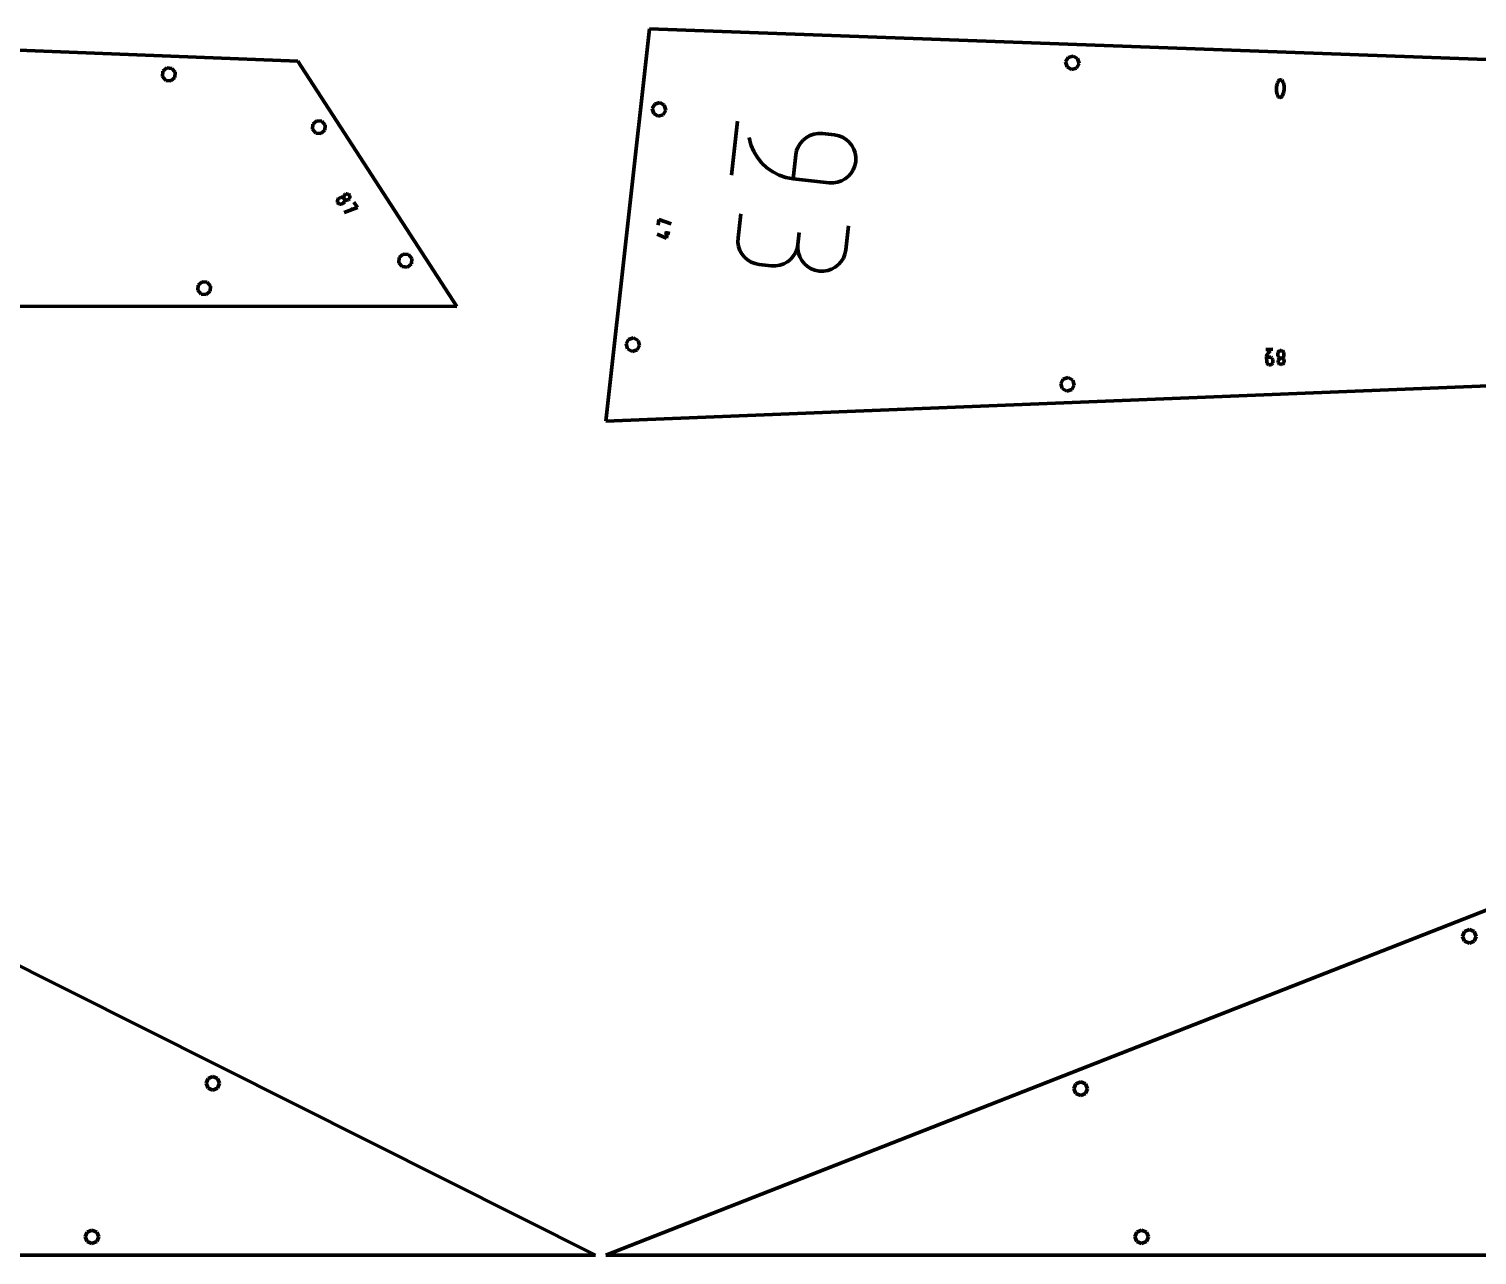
# Model space of a CAD drawing. Header units: inches. Extents: x -100 to 100, y -100 to -26.
# Drawn here: x -22.77 to -5.42, y -99.94 to -85.25 of the extents above; entities that cross this region are included whole.
import ezdxf

# ---------------------------------------------------------------- set-up
doc = ezdxf.new("R2010")
doc.units = ezdxf.units.IN
doc.header["$MEASUREMENT"] = 0
for name, color, linetype, lineweight in [('annotation', 7, 'Continuous', 0), ('boundary', 7, 'Continuous', 0), ('hole', 7, 'Continuous', 0)]:
    doc.layers.add(name, color=color, linetype=linetype, lineweight=lineweight)

msp = doc.modelspace()

# ---------------------------------------------------------------- linework, layer by layer
at = {"layer": 'annotation', "color": 1, "lineweight": 70}
for p, q in [((-7.823961, -85.950191), (-7.824702, -85.970372)), ((-7.824702, -85.970372), (-7.82343, -85.990554)), ((-7.821212, -85.930167), (-7.823961, -85.950191)), ((-7.82343, -85.990554), (-7.820138, -86.010583)), ((-7.81646, -85.910455), (-7.821212, -85.930167)), ((-7.820138, -86.010583), (-7.81482, -86.030303)), ((-7.809711, -85.891211), (-7.81646, -85.910455)), ((-7.800972, -85.872589), (-7.809711, -85.891211)), ((-7.798097, -85.868183), (-7.800972, -85.872589)), ((-7.800972, -85.872589), (-7.800972, -85.872589)), ((-7.79458, -85.864468), (-7.798097, -85.868183)), ((-7.790534, -85.861477), (-7.79458, -85.864468)), ((-7.786071, -85.859242), (-7.790534, -85.861477)), ((-7.781304, -85.857796), (-7.786071, -85.859242)), ((-7.776348, -85.857174), (-7.781304, -85.857796)), ((-7.771315, -85.857407), (-7.776348, -85.857174)), ((-7.766318, -85.858528), (-7.771315, -85.857407)), ((-7.76147, -85.860572), (-7.766318, -85.858528)), ((-7.759624, -85.86163), (-7.76147, -85.860572)), ((-7.76147, -85.860572), (-7.76147, -85.860572)), ((-7.75786, -85.862832), (-7.759624, -85.86163)), ((-7.756186, -85.864169), (-7.75786, -85.862832)), ((-7.75461, -85.865632), (-7.756186, -85.864169)), ((-7.753141, -85.867211), (-7.75461, -85.865632)), ((-7.751787, -85.868897), (-7.753141, -85.867211)), ((-7.750556, -85.87068), (-7.751787, -85.868897)), ((-7.749458, -85.872552), (-7.750556, -85.87068)), ((-7.7485, -85.874503), (-7.749458, -85.872552)), ((-7.741113, -85.893757), (-7.7485, -85.874503)), ((-7.7485, -85.874503), (-7.7485, -85.874503)), ((-7.746222, -86.032849), (-7.739444, -86.013602)), ((-7.735767, -85.913475), (-7.741113, -85.893757)), ((-7.739444, -86.013602), (-7.734673, -85.993889)), ((-7.732455, -85.933502), (-7.735767, -85.913475)), ((-7.734673, -85.993889), (-7.731914, -85.973865)), ((-7.731173, -85.953684), (-7.732455, -85.933502)), ((-7.731914, -85.973865), (-7.731173, -85.953684)), ((-7.81482, -86.030303), (-7.807472, -86.049559)), ((-7.807472, -86.049559), (-7.807472, -86.049559)), ((-7.807472, -86.049559), (-7.806518, -86.051506)), ((-7.806518, -86.051506), (-7.805428, -86.053368)), ((-7.805428, -86.053368), (-7.804207, -86.055141)), ((-7.804207, -86.055141), (-7.802859, -86.056817)), ((-7.802859, -86.056817), (-7.80139, -86.058392)), ((-7.80139, -86.058392), (-7.799803, -86.059859)), ((-7.799803, -86.059859), (-7.798104, -86.061214)), ((-7.798104, -86.061214), (-7.796297, -86.062449)), ((-7.796297, -86.062449), (-7.794387, -86.063561)), ((-7.794387, -86.063561), (-7.794387, -86.063561)), ((-7.794387, -86.063561), (-7.789576, -86.065563)), ((-7.789576, -86.065563), (-7.784607, -86.066653)), ((-7.784607, -86.066653), (-7.779594, -86.066862)), ((-7.779594, -86.066862), (-7.774652, -86.066224)), ((-7.774652, -86.066224), (-7.769894, -86.064772)), ((-7.769894, -86.064772), (-7.765436, -86.062538)), ((-7.765436, -86.062538), (-7.761391, -86.059555)), ((-7.761391, -86.059555), (-7.757875, -86.055856)), ((-7.757875, -86.055856), (-7.755001, -86.051473)), ((-7.755001, -86.051473), (-7.746222, -86.032849)), ((-7.755001, -86.051473), (-7.755001, -86.051473)), ((-14.280457, -86.350638), (-14.352221, -86.996773)), ((-13.411018, -86.523235), (-13.454264, -86.547124)), ((-13.363904, -86.506948), (-13.411018, -86.523235)), ((-13.313827, -86.498991), (-13.363904, -86.506948)), ((-13.26169, -86.500092), (-13.313827, -86.498991)), ((-13.118005, -86.51605), (-13.26169, -86.500092)), ((-13.26169, -86.500092), (-13.26169, -86.500092)), ((-13.066895, -86.526417), (-13.118005, -86.51605)), ((-13.019776, -86.545169), (-13.066895, -86.526417)), ((-12.977374, -86.571398), (-13.019776, -86.545169)), ((-14.138828, -86.5478), (-14.138828, -86.5478)), ((-14.138828, -86.5478), (-14.117362, -86.63326)), ((-14.117362, -86.63326), (-14.084393, -86.713175)), ((-14.084393, -86.713175), (-14.040887, -86.786649)), ((-13.570499, -86.704157), (-13.58085, -86.755148)), ((-13.551761, -86.657133), (-13.570499, -86.704157)), ((-13.52554, -86.614801), (-13.551761, -86.657133)), ((-13.49274, -86.577889), (-13.52554, -86.614801)), ((-13.454264, -86.547124), (-13.49274, -86.577889)), ((-12.94041, -86.604196), (-12.977374, -86.571398)), ((-12.90961, -86.642654), (-12.94041, -86.604196)), ((-12.885696, -86.685865), (-12.90961, -86.642654)), ((-12.869392, -86.732921), (-12.885696, -86.685865)), ((-14.040887, -86.786649), (-13.987811, -86.852788)), ((-13.987811, -86.852788), (-13.926132, -86.910696)), ((-13.58085, -86.755148), (-13.612722, -87.042112)), ((-12.891626, -86.933108), (-12.872874, -86.886027)), ((-12.872874, -86.886027), (-12.862508, -86.834931)), ((-12.861421, -86.782912), (-12.869392, -86.732921)), ((-12.862508, -86.834931), (-12.861421, -86.782912)), ((-12.862508, -86.834931), (-12.862508, -86.834931)), ((-13.926132, -86.910696), (-13.856817, -86.959478)), ((-13.856817, -86.959478), (-13.780833, -86.998238)), ((-13.780833, -86.998238), (-13.699145, -87.026081)), ((-13.699145, -87.026081), (-13.612722, -87.042112)), ((-13.612722, -87.042112), (-13.181749, -87.089978)), ((-13.03241, -87.066927), (-12.989156, -87.043082)), ((-12.989156, -87.043082), (-12.950671, -87.012353)), ((-12.950671, -87.012353), (-12.917859, -86.975456)), ((-12.917859, -86.975456), (-12.891626, -86.933108)), ((-18.986934, -87.237755), (-18.990277, -87.24318)), ((-18.982624, -87.232915), (-18.986934, -87.237755)), ((-18.977378, -87.228804), (-18.982624, -87.232915)), ((-18.97151, -87.22571), (-18.977378, -87.228804)), ((-18.977378, -87.228804), (-18.977378, -87.228804)), ((-18.965353, -87.223764), (-18.97151, -87.22571)), ((-18.959052, -87.222935), (-18.965353, -87.223764)), ((-18.952754, -87.223194), (-18.959052, -87.222935)), ((-18.946603, -87.224509), (-18.952754, -87.223194)), ((-18.940745, -87.22685), (-18.946603, -87.224509)), ((-18.935326, -87.230187), (-18.940745, -87.22685)), ((-18.930492, -87.234488), (-18.935326, -87.230187)), ((-18.926388, -87.239723), (-18.930492, -87.234488)), ((-18.923284, -87.245607), (-18.926388, -87.239723)), ((-18.926388, -87.239723), (-18.926388, -87.239723)), ((-13.181749, -87.089978), (-13.181749, -87.089978)), ((-13.181749, -87.089978), (-13.129611, -87.091092)), ((-13.129611, -87.091092), (-13.07953, -87.083169)), ((-13.07953, -87.083169), (-13.03241, -87.066927)), ((-19.071316, -87.305361), (-19.07156, -87.311659)), ((-19.07156, -87.311659), (-19.070717, -87.317961)), ((-19.070013, -87.299213), (-19.071316, -87.305361)), ((-19.070717, -87.317961), (-19.068757, -87.324124)), ((-19.067681, -87.293358), (-19.070013, -87.299213)), ((-19.068757, -87.324124), (-19.065652, -87.330003)), ((-19.06435, -87.287941), (-19.067681, -87.293358)), ((-19.065652, -87.330003), (-19.065652, -87.330003)), ((-19.065652, -87.330003), (-19.061552, -87.335238)), ((-19.060048, -87.283106), (-19.06435, -87.287941)), ((-19.061552, -87.335238), (-19.056726, -87.339542)), ((-19.054805, -87.278998), (-19.060048, -87.283106)), ((-19.056726, -87.339542), (-19.051317, -87.342884)), ((-19.039381, -87.268999), (-19.054805, -87.278998)), ((-19.054805, -87.278998), (-19.054805, -87.278998)), ((-19.051317, -87.342884), (-19.045469, -87.345232)), ((-19.045469, -87.345232), (-19.039324, -87.346552)), ((-19.03349, -87.265889), (-19.039381, -87.268999)), ((-19.039324, -87.346552), (-19.033028, -87.346814)), ((-19.027314, -87.263931), (-19.03349, -87.265889)), ((-19.033028, -87.346814), (-19.026723, -87.345984)), ((-19.021, -87.263094), (-19.027314, -87.263931)), ((-19.026723, -87.345984), (-19.020553, -87.344031)), ((-19.014691, -87.263346), (-19.021, -87.263094)), ((-19.020553, -87.344031), (-19.014662, -87.340922)), ((-19.008534, -87.264657), (-19.014691, -87.263346)), ((-19.014662, -87.340922), (-18.999238, -87.330923)), ((-19.002672, -87.266995), (-19.008534, -87.264657)), ((-18.997251, -87.27033), (-19.002672, -87.266995)), ((-18.999238, -87.330923), (-18.993992, -87.326812)), ((-18.999238, -87.330923), (-18.999238, -87.330923)), ((-18.992416, -87.274631), (-18.997251, -87.27033)), ((-18.99394, -87.255201), (-18.994198, -87.261507)), ((-18.994198, -87.261507), (-18.993367, -87.267817)), ((-18.993992, -87.326812), (-18.989682, -87.321973)), ((-18.992622, -87.249044), (-18.99394, -87.255201)), ((-18.993367, -87.267817), (-18.991415, -87.273985)), ((-18.990277, -87.24318), (-18.992622, -87.249044)), ((-18.988312, -87.279866), (-18.992416, -87.274631)), ((-18.991584, -87.444249), (-18.83206, -87.384859)), ((-18.991415, -87.273985), (-18.988312, -87.279866)), ((-18.989682, -87.321973), (-18.98634, -87.31655)), ((-18.985208, -87.28575), (-18.988312, -87.279866)), ((-18.988312, -87.279866), (-18.988312, -87.279866)), ((-18.988312, -87.279866), (-18.988312, -87.279866)), ((-18.988312, -87.279866), (-18.98421, -87.285099)), ((-18.98634, -87.31655), (-18.983995, -87.310689)), ((-18.983255, -87.291918), (-18.985208, -87.28575)), ((-18.98421, -87.285099), (-18.979376, -87.289399)), ((-18.983995, -87.310689), (-18.982679, -87.304533)), ((-18.982422, -87.298228), (-18.983255, -87.291918)), ((-18.982679, -87.304533), (-18.982422, -87.298228)), ((-18.979376, -87.289399), (-18.973955, -87.292733)), ((-18.973955, -87.292733), (-18.968093, -87.295072)), ((-18.968093, -87.295072), (-18.961934, -87.296383)), ((-18.961934, -87.296383), (-18.955624, -87.296635)), ((-18.955624, -87.296635), (-18.949307, -87.295798)), ((-18.949307, -87.295798), (-18.943129, -87.293839)), ((-18.943129, -87.293839), (-18.937235, -87.290728)), ((-18.937235, -87.290728), (-18.932015, -87.286635)), ((-18.937235, -87.290728), (-18.937235, -87.290728)), ((-18.932015, -87.286635), (-18.927725, -87.281808)), ((-18.927725, -87.281808), (-18.924397, -87.276395)), ((-18.924397, -87.276395), (-18.922062, -87.270539)), ((-18.921331, -87.251775), (-18.923284, -87.245607)), ((-18.922062, -87.270539), (-18.920751, -87.264387)), ((-18.920497, -87.258084), (-18.921331, -87.251775)), ((-18.920751, -87.264387), (-18.920497, -87.258084)), ((-18.89415, -87.42511), (-18.914244, -87.394113)), ((-18.83206, -87.384859), (-18.872254, -87.322856)), ((-15.222738, -87.531589), (-15.230236, -87.599093)), ((-15.074686, -87.582196), (-15.222738, -87.531589)), ((-15.155139, -87.539097), (-15.158887, -87.572844)), ((-14.240441, -87.463054), (-14.272313, -87.750018)), ((-15.127865, -87.753413), (-15.24218, -87.706639)), ((-15.087563, -87.698139), (-15.154981, -87.690651)), ((-15.118504, -87.669125), (-15.127865, -87.753413)), ((-14.272313, -87.750018), (-14.273415, -87.802144)), ((-14.272313, -87.750018), (-14.272313, -87.750018)), ((-13.555511, -87.829631), (-13.539552, -87.685946)), ((-13.539552, -87.685946), (-13.555511, -87.829631)), ((-12.981583, -87.893375), (-12.949711, -87.606411)), ((-14.273415, -87.802144), (-14.265466, -87.85219)), ((-14.265466, -87.85219), (-14.249193, -87.899259)), ((-14.249193, -87.899259), (-14.225328, -87.942451)), ((-13.610832, -87.970159), (-13.58462, -87.927809)), ((-13.58462, -87.927809), (-13.565876, -87.880727)), ((-13.565876, -87.880727), (-13.555511, -87.829631)), ((-13.555511, -87.829631), (-13.55661, -87.881757)), ((-13.55661, -87.881757), (-13.548645, -87.931804)), ((-13.555511, -87.829631), (-13.555511, -87.829631)), ((-13.548645, -87.931804), (-13.532343, -87.978876)), ((-12.991948, -87.944471), (-12.981583, -87.893375)), ((-14.225328, -87.942451), (-14.194598, -87.980868)), ((-14.194598, -87.980868), (-14.157733, -88.013611)), ((-14.157733, -88.013611), (-14.115464, -88.039781)), ((-14.115464, -88.039781), (-14.068518, -88.05848)), ((-14.068518, -88.05848), (-14.017626, -88.068809)), ((-14.017626, -88.068809), (-13.873942, -88.084768)), ((-13.873942, -88.084768), (-13.873942, -88.084768)), ((-13.873942, -88.084768), (-13.822045, -88.085855)), ((-13.822045, -88.085855), (-13.772152, -88.077911)), ((-13.772152, -88.077911), (-13.725173, -88.061653)), ((-13.725173, -88.061653), (-13.68202, -88.037798)), ((-13.68202, -88.037798), (-13.643603, -88.007061)), ((-13.643603, -88.007061), (-13.610832, -87.970159)), ((-13.532343, -87.978876), (-13.508428, -88.022074)), ((-13.508428, -88.022074), (-13.477623, -88.060499)), ((-13.477623, -88.060499), (-13.440655, -88.093254)), ((-13.440655, -88.093254), (-13.398248, -88.119439)), ((-13.151245, -88.125397), (-13.108092, -88.101542)), ((-13.108092, -88.101542), (-13.069675, -88.070805)), ((-13.069675, -88.070805), (-13.036904, -88.033903)), ((-13.036904, -88.033903), (-13.010692, -87.991553)), ((-13.010692, -87.991553), (-12.991948, -87.944471)), ((-13.398248, -88.119439), (-13.351126, -88.138158)), ((-13.351126, -88.138158), (-13.300014, -88.148512)), ((-13.300014, -88.148512), (-13.300014, -88.148512)), ((-13.300014, -88.148512), (-13.248117, -88.149599)), ((-13.248117, -88.149599), (-13.198224, -88.141655)), ((-13.198224, -88.141655), (-13.151245, -88.125397)), ((-7.867998, -89.082838), (-7.951051, -89.086175)), ((-7.931988, -89.138381), (-7.936823, -89.14808)), ((-7.925852, -89.129473), (-7.931988, -89.138381)), ((-7.918511, -89.121494), (-7.925852, -89.129473)), ((-7.910059, -89.114583), (-7.918511, -89.121494)), ((-7.900591, -89.108881), (-7.910059, -89.114583)), ((-7.890201, -89.104527), (-7.900591, -89.108881)), ((-7.890201, -89.104527), (-7.890201, -89.104527)), ((-7.807686, -89.131456), (-7.808015, -89.138112)), ((-7.808015, -89.138112), (-7.807277, -89.156487)), ((-7.80622, -89.12515), (-7.807686, -89.131456)), ((-7.803719, -89.1193), (-7.80622, -89.12515)), ((-7.800282, -89.114014), (-7.803719, -89.1193)), ((-7.796012, -89.1094), (-7.800282, -89.114014)), ((-7.791008, -89.105564), (-7.796012, -89.1094)), ((-7.785373, -89.102613), (-7.791008, -89.105564)), ((-7.779206, -89.100655), (-7.785373, -89.102613)), ((-7.77261, -89.099797), (-7.779206, -89.100655)), ((-7.765966, -89.100123), (-7.77261, -89.099797)), ((-7.77261, -89.099797), (-7.77261, -89.099797)), ((-7.759662, -89.10158), (-7.765966, -89.100123)), ((-7.753808, -89.104069), (-7.759662, -89.10158)), ((-7.748513, -89.107491), (-7.753808, -89.104069)), ((-7.743886, -89.111749), (-7.748513, -89.107491)), ((-7.740037, -89.116742), (-7.743886, -89.111749)), ((-7.737074, -89.122372), (-7.740037, -89.116742)), ((-7.735107, -89.12854), (-7.737074, -89.122372)), ((-7.734245, -89.135148), (-7.735107, -89.12854)), ((-7.734245, -89.135148), (-7.734245, -89.135148)), ((-7.733506, -89.153523), (-7.734245, -89.135148)), ((-7.942214, -89.169289), (-7.942581, -89.180521)), ((-7.905695, -89.179039), (-7.942581, -89.180521)), ((-7.942581, -89.180521), (-7.940355, -89.235917)), ((-7.940263, -89.158429), (-7.942214, -89.169289)), ((-7.940355, -89.235917), (-7.940355, -89.235917)), ((-7.940355, -89.235917), (-7.939495, -89.242529)), ((-7.936823, -89.14808), (-7.940263, -89.158429)), ((-7.939495, -89.242529), (-7.937531, -89.248707)), ((-7.937531, -89.248707), (-7.934573, -89.254351)), ((-7.934573, -89.254351), (-7.930729, -89.259361)), ((-7.930729, -89.259361), (-7.926105, -89.263635)), ((-7.926105, -89.263635), (-7.920811, -89.267074)), ((-7.920811, -89.267074), (-7.914955, -89.269577)), ((-7.914955, -89.269577), (-7.908643, -89.271043)), ((-7.908643, -89.271043), (-7.901986, -89.271372)), ((-7.899051, -89.179368), (-7.905695, -89.179039)), ((-7.901986, -89.271372), (-7.895389, -89.270511)), ((-7.901986, -89.271372), (-7.901986, -89.271372)), ((-7.892747, -89.180834), (-7.899051, -89.179368)), ((-7.895389, -89.270511), (-7.889223, -89.268543)), ((-7.886893, -89.183335), (-7.892747, -89.180834)), ((-7.889223, -89.268543), (-7.883588, -89.265579)), ((-7.881597, -89.186773), (-7.886893, -89.183335)), ((-7.883588, -89.265579), (-7.878586, -89.261726)), ((-7.876969, -89.191045), (-7.881597, -89.186773)), ((-7.878586, -89.261726), (-7.874316, -89.257094)), ((-7.873119, -89.196053), (-7.876969, -89.191045)), ((-7.874316, -89.257094), (-7.87088, -89.251792)), ((-7.870156, -89.201696), (-7.873119, -89.196053)), ((-7.87088, -89.251792), (-7.868379, -89.245929)), ((-7.868188, -89.207873), (-7.870156, -89.201696)), ((-7.868379, -89.245929), (-7.866913, -89.239613)), ((-7.867326, -89.214484), (-7.868188, -89.207873)), ((-7.866584, -89.232953), (-7.867326, -89.214484)), ((-7.867326, -89.214484), (-7.867326, -89.214484)), ((-7.866913, -89.239613), (-7.866584, -89.232953)), ((-7.807277, -89.156487), (-7.807277, -89.156487)), ((-7.807277, -89.156487), (-7.806415, -89.163099)), ((-7.806415, -89.163099), (-7.804449, -89.169276)), ((-7.804449, -89.169276), (-7.801486, -89.174919)), ((-7.803981, -89.223692), (-7.804309, -89.230352)), ((-7.804309, -89.230352), (-7.804309, -89.230352)), ((-7.804309, -89.230352), (-7.803449, -89.236933)), ((-7.802515, -89.217376), (-7.803981, -89.223692)), ((-7.803449, -89.236933), (-7.801483, -89.243087)), ((-7.800014, -89.211513), (-7.802515, -89.217376)), ((-7.801486, -89.174919), (-7.797637, -89.179926)), ((-7.801483, -89.243087), (-7.798522, -89.248713)), ((-7.796578, -89.206211), (-7.800014, -89.211513)), ((-7.798522, -89.248713), (-7.794673, -89.253709)), ((-7.797637, -89.179926), (-7.793011, -89.184199)), ((-7.792308, -89.201579), (-7.796578, -89.206211)), ((-7.794673, -89.253709), (-7.790047, -89.257975)), ((-7.793011, -89.184199), (-7.787715, -89.187636)), ((-7.787305, -89.197726), (-7.792308, -89.201579)), ((-7.790047, -89.257975), (-7.784751, -89.261408)), ((-7.787715, -89.187636), (-7.78186, -89.190138)), ((-7.78167, -89.194762), (-7.787305, -89.197726)), ((-7.784751, -89.261408), (-7.778897, -89.263908)), ((-7.78186, -89.190138), (-7.775555, -89.191603)), ((-7.775504, -89.192794), (-7.78167, -89.194762)), ((-7.778897, -89.263908), (-7.772591, -89.265374)), ((-7.775555, -89.191603), (-7.768908, -89.191932)), ((-7.768908, -89.191932), (-7.775504, -89.192794)), ((-7.772591, -89.265374), (-7.765944, -89.265703)), ((-7.768908, -89.191932), (-7.762309, -89.191071)), ((-7.768908, -89.191932), (-7.768908, -89.191932)), ((-7.762264, -89.192262), (-7.768908, -89.191932)), ((-7.768908, -89.191932), (-7.768908, -89.191932)), ((-7.765944, -89.265703), (-7.759345, -89.264842)), ((-7.765944, -89.265703), (-7.765944, -89.265703)), ((-7.762309, -89.191071), (-7.756142, -89.189103)), ((-7.75596, -89.193729), (-7.762264, -89.192262)), ((-7.759345, -89.264842), (-7.753178, -89.262875)), ((-7.756142, -89.189103), (-7.750506, -89.186139)), ((-7.750105, -89.196231), (-7.75596, -89.193729)), ((-7.753178, -89.262875), (-7.747542, -89.259913)), ((-7.750506, -89.186139), (-7.745504, -89.182287)), ((-7.74481, -89.19967), (-7.750105, -89.196231)), ((-7.747542, -89.259913), (-7.74254, -89.256066)), ((-7.745504, -89.182287), (-7.741235, -89.177656)), ((-7.740182, -89.203945), (-7.74481, -89.19967)), ((-7.74254, -89.256066), (-7.73827, -89.251443)), ((-7.741235, -89.177656), (-7.7378, -89.172355)), ((-7.736332, -89.208954), (-7.740182, -89.203945)), ((-7.73827, -89.251443), (-7.734835, -89.246154)), ((-7.7378, -89.172355), (-7.7353, -89.166494)), ((-7.733368, -89.214598), (-7.736332, -89.208954)), ((-7.7353, -89.166494), (-7.733835, -89.16018)), ((-7.734835, -89.246154), (-7.732334, -89.240309)), ((-7.733835, -89.16018), (-7.733506, -89.153523)), ((-7.731401, -89.220776), (-7.733368, -89.214598)), ((-7.732334, -89.240309), (-7.730868, -89.234017)), ((-7.730539, -89.227388), (-7.731401, -89.220776)), ((-7.730868, -89.234017), (-7.730539, -89.227388)), ((-7.730539, -89.227388), (-7.730539, -89.227388))]:
    msp.add_line(p, q, dxfattribs=at)
at = {"layer": 'boundary', "color": 5, "lineweight": 70}
for p, q in [((-19.544808, -85.633843), (-27.226045, -85.325806)), ((-15.332305, -85.246585), (-15.854199, -89.945534)), ((-0.191418, -85.802738), (-15.332305, -85.246585)), ((-17.638726, -88.574124), (-19.544808, -85.633843)), ((-28.695375, -88.562394), (-17.638726, -88.574124)), ((-15.979199, -99.9375), (-38.354745, -88.699124)), ((-15.854199, -89.945534), (0.214678, -89.299938)), ((9.324821, -90.070534), (-15.854199, -99.9375)), ((-43.042434, -99.9375), (-15.979199, -99.9375)), ((-15.854199, -99.9375), (11.976328, -99.9375))]:
    msp.add_line(p, q, dxfattribs=at)
at = {"layer": 'hole', "color": 5, "lineweight": 70}
for p, q in [((-10.34889, -85.642535), (-10.318922, -85.588108)), ((-10.331595, -85.702211), (-10.34889, -85.642535)), ((-10.318922, -85.588108), (-10.259245, -85.570813)), ((-10.259245, -85.570813), (-10.204818, -85.600781)), ((-10.187523, -85.660457), (-10.217491, -85.714884)), ((-10.204818, -85.600781), (-10.187523, -85.660457)), ((-21.167137, -85.815554), (-21.161988, -85.753636)), ((-21.126994, -85.862978), (-21.167137, -85.815554)), ((-21.161988, -85.753636), (-21.114565, -85.713494)), ((-21.114565, -85.713494), (-21.052646, -85.718642)), ((-21.017653, -85.827984), (-21.065076, -85.868126)), ((-21.052646, -85.718642), (-21.012504, -85.766066)), ((-21.012504, -85.766066), (-21.017653, -85.827984)), ((-10.277168, -85.732179), (-10.331595, -85.702211)), ((-10.217491, -85.714884), (-10.277168, -85.732179)), ((-21.065076, -85.868126), (-21.126994, -85.862978)), ((-15.299954, -86.201561), (-15.269986, -86.147134)), ((-15.269986, -86.147134), (-15.21031, -86.129838)), ((-15.21031, -86.129838), (-15.155883, -86.159807)), ((-15.155883, -86.159807), (-15.138588, -86.219483)), ((-19.365705, -86.386413), (-19.318282, -86.346271)), ((-19.318282, -86.346271), (-19.256364, -86.351419)), ((-19.256364, -86.351419), (-19.216221, -86.398843)), ((-15.282659, -86.261237), (-15.299954, -86.201561)), ((-15.228232, -86.291205), (-15.282659, -86.261237)), ((-15.168556, -86.27391), (-15.228232, -86.291205)), ((-15.138588, -86.219483), (-15.168556, -86.27391)), ((-19.370854, -86.448331), (-19.365705, -86.386413)), ((-19.330712, -86.495755), (-19.370854, -86.448331)), ((-19.268793, -86.500903), (-19.330712, -86.495755)), ((-19.22137, -86.460761), (-19.268793, -86.500903)), ((-19.216221, -86.398843), (-19.22137, -86.460761)), ((-18.334422, -88.047109), (-18.329274, -87.985191)), ((-18.29428, -88.094533), (-18.334422, -88.047109)), ((-18.329274, -87.985191), (-18.28185, -87.945049)), ((-18.232362, -88.099681), (-18.29428, -88.094533)), ((-18.28185, -87.945049), (-18.219932, -87.950197)), ((-18.184938, -88.059539), (-18.232362, -88.099681)), ((-18.219932, -87.950197), (-18.17979, -87.997621)), ((-18.17979, -87.997621), (-18.184938, -88.059539)), ((-20.738988, -88.314988), (-20.691564, -88.274845)), ((-20.691564, -88.274845), (-20.629646, -88.279994)), ((-20.629646, -88.279994), (-20.589504, -88.327417)), ((-20.744136, -88.376906), (-20.738988, -88.314988)), ((-20.703994, -88.424329), (-20.744136, -88.376906)), ((-20.642076, -88.429478), (-20.703994, -88.424329)), ((-20.594652, -88.389336), (-20.642076, -88.429478)), ((-20.589504, -88.327417), (-20.594652, -88.389336)), ((-15.61309, -89.02093), (-15.583122, -88.966503)), ((-15.583122, -88.966503), (-15.523446, -88.949208)), ((-15.523446, -88.949208), (-15.469019, -88.979176)), ((-15.595795, -89.080606), (-15.61309, -89.02093)), ((-15.541368, -89.110574), (-15.595795, -89.080606)), ((-15.481692, -89.093279), (-15.541368, -89.110574)), ((-15.451724, -89.038852), (-15.481692, -89.093279)), ((-15.469019, -88.979176), (-15.451724, -89.038852)), ((-10.40721, -89.495562), (-10.377242, -89.441135)), ((-10.377242, -89.441135), (-10.317566, -89.42384)), ((-10.317566, -89.42384), (-10.263139, -89.453808)), ((-10.263139, -89.453808), (-10.245843, -89.513484)), ((-10.389915, -89.555238), (-10.40721, -89.495562)), ((-10.335488, -89.585206), (-10.389915, -89.555238)), ((-10.275812, -89.567911), (-10.335488, -89.585206)), ((-10.245843, -89.513484), (-10.275812, -89.567911)), ((-5.593713, -96.119832), (-5.569937, -96.06243)), ((-5.569937, -96.06243), (-5.512534, -96.038653)), ((-5.512534, -96.038653), (-5.455131, -96.06243)), ((-5.455131, -96.06243), (-5.431355, -96.119832)), ((-5.569937, -96.177235), (-5.593713, -96.119832)), ((-5.512534, -96.201011), (-5.569937, -96.177235)), ((-5.455131, -96.177235), (-5.512534, -96.201011)), ((-5.431355, -96.119832), (-5.455131, -96.177235)), ((-20.620426, -97.822611), (-20.563023, -97.798834)), ((-20.563023, -97.798834), (-20.505621, -97.82261)), ((-20.644203, -97.880013), (-20.620426, -97.822611)), ((-20.620426, -97.937416), (-20.644203, -97.880013)), ((-20.563023, -97.961192), (-20.620426, -97.937416)), ((-20.505621, -97.937416), (-20.563023, -97.961192)), ((-20.505621, -97.82261), (-20.481844, -97.880013)), ((-20.481844, -97.880013), (-20.505621, -97.937416)), ((-10.249029, -97.944122), (-10.225252, -97.88672)), ((-10.225252, -98.001525), (-10.249029, -97.944122)), ((-10.225252, -97.88672), (-10.16785, -97.862943)), ((-10.16785, -97.862943), (-10.110447, -97.88672)), ((-10.110447, -97.88672), (-10.08667, -97.944122)), ((-10.08667, -97.944122), (-10.110447, -98.001525)), ((-10.16785, -98.025302), (-10.225252, -98.001525)), ((-10.110447, -98.001525), (-10.16785, -98.025302)), ((-22.091996, -99.71875), (-22.068219, -99.661347)), ((-22.068219, -99.776152), (-22.091996, -99.71875)), ((-22.068219, -99.661347), (-22.010817, -99.637571)), ((-22.010817, -99.637571), (-21.953414, -99.661347)), ((-21.953414, -99.661347), (-21.929637, -99.71875)), ((-21.929637, -99.71875), (-21.953414, -99.776153)), ((-9.520115, -99.71875), (-9.496338, -99.661347)), ((-9.496338, -99.776152), (-9.520115, -99.71875)), ((-9.496338, -99.661347), (-9.438935, -99.637571)), ((-9.438935, -99.637571), (-9.381533, -99.661347)), ((-9.381533, -99.661347), (-9.357756, -99.71875)), ((-9.357756, -99.71875), (-9.381533, -99.776153)), ((-22.010817, -99.799929), (-22.068219, -99.776152)), ((-21.953414, -99.776153), (-22.010817, -99.799929)), ((-9.438935, -99.799929), (-9.496338, -99.776152)), ((-9.381533, -99.776153), (-9.438935, -99.799929))]:
    msp.add_line(p, q, dxfattribs=at)

doc.saveas('drawing.dxf')
